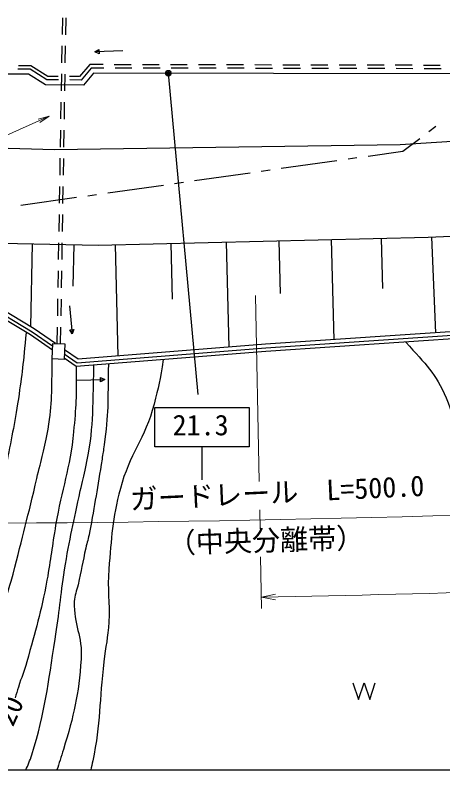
# Model space of a CAD drawing. Units: millimetres, scale not verified. Extents: x 40000 to 680000, y 20000 to 380000.
# Drawn here: x 314390 to 352457, y 205000 to 272106 of the extents above; entities that cross this region are included whole.
import ezdxf
from ezdxf.enums import TextEntityAlignment as Align

# ---------------------------------------------------------------- set-up
doc = ezdxf.new("R2010")
doc.units = ezdxf.units.MM
doc.header["$LTSCALE"] = 1000
doc.header["$PDMODE"] = 32
doc.header["$PDSIZE"] = 500
for name, color, linetype, lineweight in [('M-BGD', 7, 'Continuous', 25), ('M-BMK-ROW', 30, 'Continuous', 25), ('M-STR-HTXT', 7, 'Continuous', 13), ('M-STR-STRC', 7, 'Continuous', 25), ('M-TTL-BAND', 7, 'Continuous', 25)]:
    doc.layers.add(name, color=color, linetype=linetype, lineweight=lineweight)
doc.styles.add('ＭＳ ゴシック', font='')
doc.styles.get('ＭＳ ゴシック').set_extended_font_data('MS Gothic')

# ---------------------------------------------------------------- blocks, each defined once
blk = doc.blocks.new('open_arrow')
at = {"color": 0, "linetype": 'Continuous', "lineweight": -2}
blk.add_lwpolyline([(7.5, 1.25), (0, 0), (7.5, -1.25)], dxfattribs=at)

msp = doc.modelspace()

# ---------------------------------------------------------------- linework, layer by layer
at = {"layer": 'M-BGD'}
for p, q in [((318600, 270371), (318626, 271870)), ((318900, 270362), (318925, 271862)), ((318559, 267871), (318584, 269371)), ((318859, 267862), (318884, 269362)), ((321481, 268841), (321850, 269040)), ((323980, 268920), (321481, 268841)), ((321862, 268666), (321481, 268841)), ((321850, 269040), (321862, 268666)), ((315719, 267301), (314647, 267303)), ((315805, 267601), (314691, 267602)), ((317225, 266359), (315719, 267301)), ((317313, 266659), (315805, 267601)), ((321032, 267702), (320134, 266634)), ((321172, 267402), (320273, 266333)), ((322216, 267700), (321032, 267702)), ((322287, 267399), (321172, 267402)), ((324716, 267694), (323216, 267697)), ((324787, 267394), (323287, 267397)), ((327216, 267689), (325716, 267692)), ((327287, 267389), (325787, 267392)), ((329716, 267684), (328216, 267687)), ((329787, 267383), (328287, 267387)), ((332216, 267678), (330716, 267681)), ((332287, 267378), (330787, 267381)), ((334716, 267673), (333216, 267676)), ((334787, 267373), (333287, 267376)), ((337216, 267668), (335716, 267671)), ((337287, 267367), (335787, 267371)), ((339716, 267662), (338216, 267665)), ((339787, 267362), (338287, 267365)), ((342216, 267657), (340716, 267660)), ((342287, 267357), (340787, 267360)), ((344716, 267651), (343216, 267655)), ((344787, 267351), (343287, 267355)), ((347216, 267646), (345716, 267649)), ((347287, 267346), (345787, 267349)), ((349716, 267641), (348216, 267644)), ((349787, 267341), (348287, 267344)), ((352216, 267635), (350716, 267639)), ((352287, 267335), (350787, 267338)), ((318223, 266651), (317313, 266659)), ((318517, 265371), (318542, 266871)), ((318817, 265363), (318842, 266863)), ((320134, 266634), (319223, 266642)), ((318249, 266351), (317225, 266359)), ((320273, 266333), (319249, 266342)), ((318475, 262872), (318500, 264372)), ((318775, 262863), (318800, 264363)), ((318433, 260372), (318458, 261872)), ((318733, 260363), (318758, 261863)), ((318391, 257872), (318416, 259372)), ((318691, 257864), (318716, 259364)), ((318350, 255373), (318375, 256873)), ((318650, 255364), (318675, 256864)), ((318308, 252873), (318333, 254373)), ((318608, 252864), (318633, 254364)), ((351428, 252367), (351794, 243850)), ((315924, 251772), (315771, 244406)), ((318266, 250373), (318291, 251873)), ((318566, 250365), (318591, 251865)), ((319607, 251695), (319531, 248012)), ((323290, 251686), (323527, 241795)), ((328235, 251805), (328354, 246859)), ((333181, 251923), (333405, 242579)), ((337853, 252036), (337965, 247364)), ((342525, 252148), (342738, 243244)), ((346976, 252255), (347083, 247803)), ((318224, 247874), (318249, 249374)), ((318524, 247865), (318549, 249365)), ((318182, 245374), (318207, 246874)), ((318482, 245366), (318507, 246865)), ((319234, 246246), (319470, 243757)), ((318141, 242895), (318166, 244374)), ((318441, 242882), (318466, 244366)), ((319248, 244113), (319621, 244148)), ((319470, 243757), (319248, 244113)), ((319621, 244148), (319470, 243757)), ((319872, 239643), (322371, 239708)), ((321991, 239886), (322371, 239708)), ((322001, 239511), (321991, 239886)), ((322371, 239708), (322001, 239511)), ((344443, 212747), (344943, 211247)), ((344943, 211247), (345443, 212747)), ((345443, 212747), (345943, 211247)), ((345943, 211247), (346443, 212747))]:
    msp.add_line(p, q, dxfattribs=at)
for points in [[(407582, 267650), (369406, 266851), (321380, 266954), (320480, 265883), (317095, 265913), (315590, 266854), (305072, 266865), (268294, 267307), (254697, 265835), (249777, 265208), (227421, 265700), (208315, 269097), (180289, 270041), (161643, 270993), (117122, 273810), (80083, 276265), (70464, 277110)], [(286955, 261043), (317895, 260143), (348664, 260611), (384696, 262927), (406710, 265344)], [(268587, 250676), (275009, 251770), (285911, 252395), (321787, 251650), (351131, 252354), (368942, 253120)], [(368931, 252648), (361254, 249151), (354891, 244057), (336665, 242838), (320010, 241516), (318785, 242359)], [(368916, 251942), (361589, 248605), (355133, 243436), (336712, 242204), (319836, 240864), (318755, 241609)], [(368923, 252275), (361431, 248862), (355019, 243729), (336690, 242504), (319918, 241172), (318769, 241963)], [(317999, 242901), (316097, 244210), (312002, 246665), (305646, 248656), (298996, 249874), (287237, 250086), (280350, 249625), (269424, 248006)], [(317726, 242681), (315916, 243928), (311863, 246356), (305565, 248329), (298962, 249539), (287245, 249750), (280386, 249291), (269507, 247679)], [(317712, 242327), (315753, 243675), (311740, 246081), (305493, 248037), (298932, 249240), (287252, 249450), (280418, 248992), (269580, 247388)]]:
    msp.add_lwpolyline(points, dxfattribs=at)
msp.add_lwpolyline([(317680, 241543), (317736, 242911), (318806, 242867), (318750, 241500)], close=True, dxfattribs=at)
for points, knots in [([(315376, 243902), (315101, 241067), (315025, 240284), (314680, 237982), (314332, 235664), (314033, 234383), (313598, 232081), (313468, 231393), (313379, 231012), (313249, 230324), (312812, 228022), (312756, 226691), (312167, 224423), (311373, 221370), (310924, 219652), (309844, 216687), (308460, 212891), (307296, 210918), (305528, 207285), (305086, 206374), (304839, 205828), (304360, 205000)], [0, 0, 0, 0, 1, 1, 1, 2, 2, 2, 3, 3, 3, 4, 4, 4, 5, 5, 5, 6, 6, 6, 7, 7, 7, 7]), ([(349151, 243036), (350958, 241007), (351802, 240277), (352742, 238078), (353267, 236851), (353419, 236108), (353778, 234822), (354340, 232805), (353748, 231334), (354889, 229578), (355651, 228406), (356326, 227840), (357575, 227213), (358905, 226545), (359788, 226467), (361260, 226245), (362783, 226015), (363657, 226068), (365194, 225962), (365946, 225910), (366392, 226033), (367119, 225833), (368384, 225486), (368987, 224987), (370113, 224315), (372054, 223156), (373030, 222035), (374742, 221002)], [0, 0, 0, 0, 1, 1, 1, 2, 2, 2, 3, 3, 3, 4, 4, 4, 5, 5, 5, 6, 6, 6, 7, 7, 7, 8, 8, 8, 9, 9, 9, 9]), ([(307730, 205000), (308445, 206087), (309044, 207084), (309657, 208582), (311562, 213234), (312295, 215973), (313744, 220787), (313935, 221419), (314048, 221771), (314213, 222410), (315071, 225725), (315544, 227584), (316324, 230918), (316725, 232628), (317041, 233568), (317324, 235302), (317717, 237712), (317669, 238647), (317680, 241543)], [0, 0, 0, 0, 1, 1, 1, 2, 2, 2, 3, 3, 3, 4, 4, 4, 5, 5, 5, 6, 6, 6, 6]), ([(315343, 205000), (315538, 205393), (315714, 205824), (315875, 206341), (317096, 210254), (317305, 212580), (317956, 216627), (318343, 219027), (318425, 220392), (318799, 222794), (319229, 225559), (319619, 227082), (320196, 229820), (320372, 230655), (320518, 231113), (320692, 231948), (321414, 235417), (321276, 236769), (321407, 240989)], [0, 0, 0, 0, 1, 1, 1, 2, 2, 2, 3, 3, 3, 4, 4, 4, 5, 5, 5, 6, 6, 6, 6]), ([(322694, 241091), (322628, 237685), (322714, 236678), (322319, 233889), (322249, 233397), (322202, 233122), (322124, 232631), (321718, 230075), (321486, 228642), (321008, 226098), (320906, 225555), (320797, 225261), (320679, 224721), (320403, 223450), (320266, 222734), (319995, 221461), (319869, 220873), (319684, 220559), (319659, 219958), (319578, 217951), (320411, 216856), (320269, 214852), (320044, 211664), (319626, 209879), (318691, 206822), (318487, 206153), (318298, 205557), (318109, 205000)], [0, 0, 0, 0, 1, 1, 1, 2, 2, 2, 3, 3, 3, 4, 4, 4, 5, 5, 5, 6, 6, 6, 7, 7, 7, 8, 8, 8, 9, 9, 9, 9]), ([(327579, 241479), (327299, 239624), (327149, 239041), (326751, 237506), (325959, 234453), (324552, 233059), (323756, 230007), (323043, 227268), (322957, 225655), (322732, 222834), (322587, 221007), (322836, 219972), (322731, 218142), (322651, 216756), (322448, 215995), (322285, 214616), (321879, 211172), (322013, 209186), (321298, 205793), (321240, 205517), (321183, 205253), (321126, 205000)], [0, 0, 0, 0, 1, 1, 1, 2, 2, 2, 3, 3, 3, 4, 4, 4, 5, 5, 5, 6, 6, 6, 7, 7, 7, 7]), ([(319836, 240864), (319851, 238154), (319808, 237314), (319593, 235052), (319280, 231772), (318556, 230016), (318001, 226769), (317674, 224858), (317579, 223772), (317227, 221865), (316696, 218994), (316222, 217420), (315437, 214608), (315189, 213718), (314959, 213248), (314681, 212366), (314573, 212023), (314484, 211710), (314405, 211413)], [0, 0, 0, 0, 1, 1, 1, 2, 2, 2, 3, 3, 3, 4, 4, 4, 5, 5, 5, 6, 6, 6, 6])]:
    msp.add_open_spline(points, degree=3, knots=knots, dxfattribs=at)
at = {"layer": 'M-BMK-ROW'}
for p, q in [((351191, 261746), (351829, 262228)), ((348896, 260013), (350393, 261144)), ((345802, 259576), (348896, 260013)), ((338079, 258483), (343030, 259184)), ((344020, 259324), (344812, 259436)), ((330356, 257391), (335307, 258091)), ((336297, 258231), (337089, 258343)), ((328574, 257139), (329366, 257251)), ((322633, 256299), (327584, 256999)), ((314910, 255206), (319861, 255907)), ((320851, 256047), (321643, 256159))]:
    msp.add_line(p, q, dxfattribs=at)
at = {"layer": 'M-STR-HTXT'}
for p, q in [((335783, 247175), (336107, 230627)), ((336156, 228127), (336189, 226430)), ((336238, 223931), (336328, 219351)), ((336308, 220350), (337553, 220624)), ((336308, 220350), (337563, 220124))]:
    msp.add_line(p, q, dxfattribs=at)
msp.add_lwpolyline([(317425, 263106), (300308, 255451), (269058, 255451)], dxfattribs=at)
for centre, start, end in [((303918, 1936323), 262.05405, 273.68817), ((304052, 1929457), 271.08123, 274.28669)]:
    msp.add_arc(centre, 1709411, start, end, dxfattribs=at)
at = {"layer": 'M-STR-STRC'}
for p, q in [((328023, 266939), (330644, 238385)), ((326820, 237232), (335220, 237232)), ((326820, 233732), (326820, 237232)), ((335220, 237232), (335220, 233732)), ((335220, 233732), (326820, 233732)), ((331020, 233732), (331020, 230800))]:
    msp.add_line(p, q, dxfattribs=at)
for radius in [150, 120, 90, 60, 30]:
    msp.add_circle((328023, 266939), radius, dxfattribs=at)
msp.add_point((328023, 266939), dxfattribs=at)
at = {"layer": 'M-TTL-BAND'}
msp.add_line((40000, 205000), (579000, 205000), dxfattribs=at)

# ---------------------------------------------------------------- block references
at = {"layer": 'M-STR-HTXT', "xscale": 133, "yscale": 133, "rotation": 204.1}
msp.add_blockref('open_arrow', (317425, 263106), dxfattribs=at)

# ---------------------------------------------------------------- texts
at = {"layer": 'M-BGD', "style": 'ＭＳ ゴシック'}
msp.add_text('20', height=1833, rotation=65.562, dxfattribs=at).set_placement((314700, 208533), align=Align.BOTTOM_LEFT)
at = {"layer": 'M-STR-HTXT', "style": 'ＭＳ ゴシック'}
msp.add_text('ガードレール\u3000L=500.0', height=1833, rotation=2.682, dxfattribs=at).set_placement((337767, 228202), align=Align.BOTTOM_CENTER)
msp.add_text('（中央分離帯）', height=1833, rotation=1.615, dxfattribs=at).set_placement((328008, 223699), align=Align.BOTTOM_LEFT)
at = {"layer": 'M-STR-STRC', "style": 'ＭＳ ゴシック'}
msp.add_text('21.3', height=1833, dxfattribs=at).set_placement((328407, 234195), align=Align.BOTTOM_LEFT)

doc.saveas('drawing.dxf')
